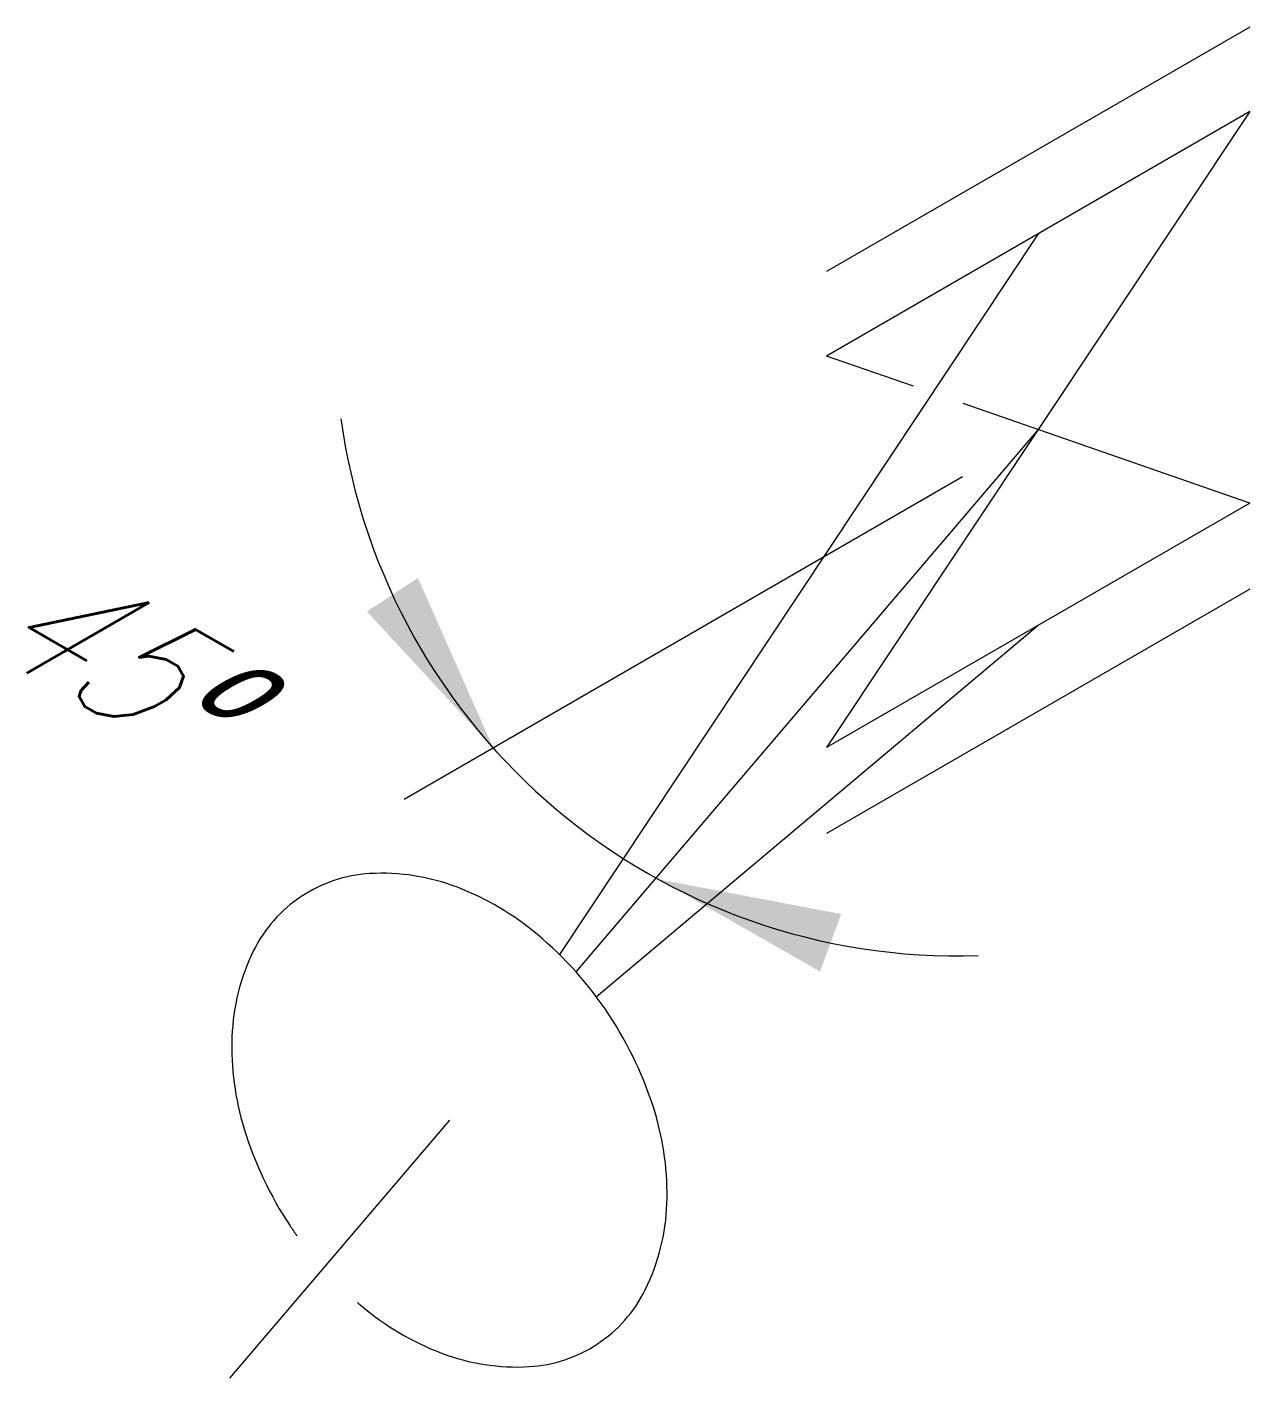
# Model space of a CAD drawing. Header units: millimetres. Extents: x -9999.77 to -9998.77, y -63.65 to -62.55.
import ezdxf

# ---------------------------------------------------------------- set-up
doc = ezdxf.new("R2010")
doc.units = ezdxf.units.MM
doc.layers.add('Tub_iso_válvulas', color=2, linetype='Continuous')
doc.styles.add('ISOPOS80', font='ROMANSBR', dxfattribs={"width": 0.85, "oblique": 30, "height": 2})

msp = doc.modelspace()

# ---------------------------------------------------------------- linework, layer by layer
at = {"layer": 'Tub_iso_válvulas'}
for p, q in [((-9998.7738, -62.5472), (-9999.1202, -62.7472)), ((-9998.7738, -62.6163), (-9999.1202, -62.8163)), ((-9998.7738, -62.6163), (-9999.1202, -63.1366)), ((-9999.0491, -62.841), (-9999.1202, -62.8163)), ((-9998.7738, -62.9366), (-9999.0086, -62.8551)), ((-9998.7738, -62.9366), (-9999.1202, -63.1366)), ((-9998.7738, -63.007), (-9999.1202, -63.207))]:
    msp.add_line(p, q, dxfattribs=at)
at = {"layer": 'Tub_iso_válvulas', "color": 1}
for p, q in [((-9998.947, -62.7163), (-9999.3388, -63.3059)), ((-9998.947, -62.8765), (-9999.3254, -63.32)), ((-9999.0091, -62.9152), (-9999.466, -63.179)), ((-9999.3087, -63.3404), (-9998.947, -63.0366)), ((-9999.4289, -63.4414), (-9999.6088, -63.6523))]:
    msp.add_line(p, q, dxfattribs=at)
for points in [[(-9999.504, -63.5906, 0.0034), (-9999.5009, -63.5933, 0.083236), (-9999.4354, -63.6319, 0.106681), (-9999.3636, -63.643, 0.132365), (-9999.3077, -63.6244, 0.132365), (-9999.2687, -63.5802, 0.106681), (-9999.2509, -63.5097, 0.083236), (-9999.2609, -63.4344, 0.071899), (-9999.2984, -63.355, 0.071899), (-9999.3569, -63.2895, 0.083236), (-9999.4224, -63.2509, 0.106681), (-9999.4942, -63.2397, 0.132365), (-9999.5501, -63.2584, 0.132365)], [(-9999.5501, -63.2584, 0.132365), (-9999.5891, -63.3026, 0.106681), (-9999.6068, -63.3731, 0.083236), (-9999.5969, -63.4484, 0.071899), (-9999.5593, -63.5278, 0.007999), (-9999.5538, -63.5359, 0.083236)]]:
    msp.add_lwpolyline(points, format="xyb", dxfattribs=at)
msp.add_arc((-9999.013, -62.7974), 0.5096, 187.9245, 271.9023, dxfattribs=at)
for points in [[(-9999.4546, -62.9978), (-9999.4964, -63.0253), (-9999.3931, -63.1369)], [(-9999.1256, -63.3198), (-9999.1083, -63.2728), (-9999.2577, -63.2444)]]:
    msp.add_solid(points, dxfattribs=at)

# ---------------------------------------------------------------- texts
at = {"layer": 'Tub_iso_válvulas', "style": 'ISOPOS80', "oblique": 30, "width": 0.85}
msp.add_attdef('45º', (-9999.8156, -63.0521), '45%%D', height=0.1, rotation=330, dxfattribs=at)

doc.saveas('drawing.dxf')
